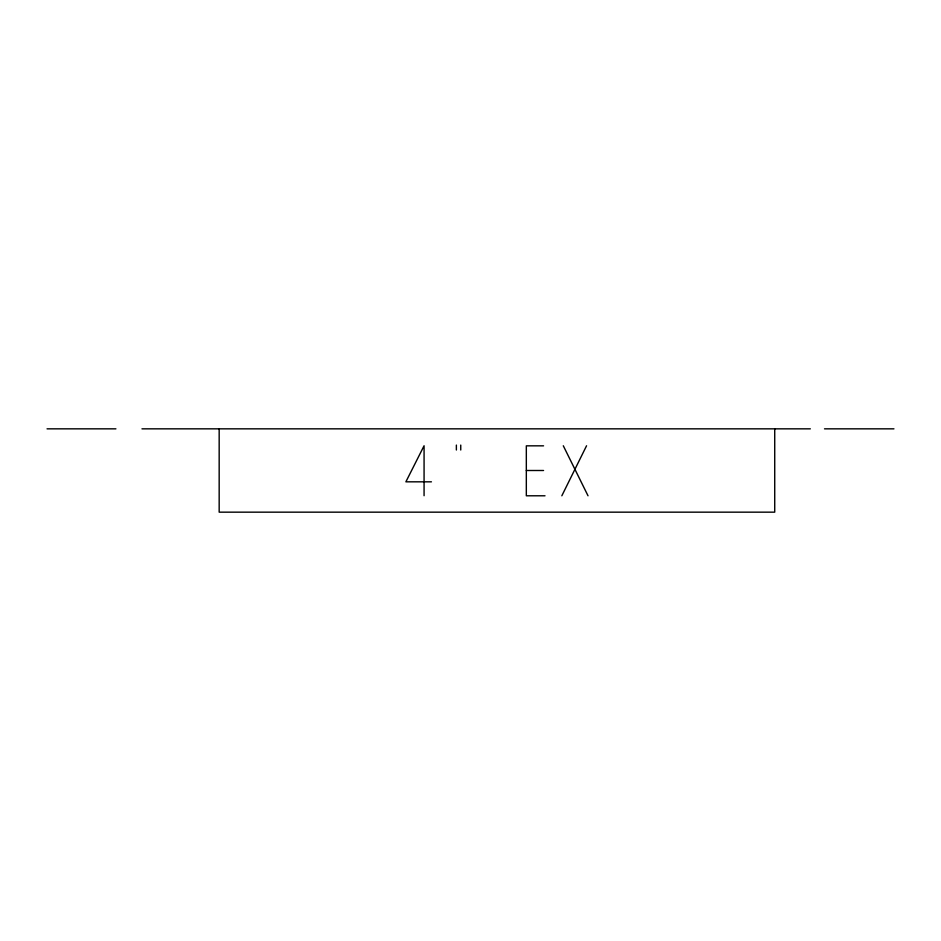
<?xml version="1.0" encoding="UTF-8"?>
<svg xmlns="http://www.w3.org/2000/svg" width="941" height="941" viewBox="0 0 941 941"><rect width="100%" height="100%" fill="white"/><g stroke="black" fill="none" stroke-linecap="round" stroke-linejoin="round"><path stroke-width="1.41" d="M561.836 495.789L586.561 445.763M47.05 428.837L115.919 428.837M141.973 428.837L810.33 428.837M824.504 428.837L893.95 428.837M543.557 445.834L526.325 445.834L526.325 495.789L545.015 495.789M526.325 470.5L543.557 470.5M431.437 481.827L405.877 481.827L424.073 445.763L424.073 495.719M563.294 445.763L588.019 495.789M774.725 428.837L774.725 512.163L219.171 512.163L219.171 428.837M460.749 445.081L460.749 450.01M456.373 445.081L456.373 450.01"/></g></svg>
